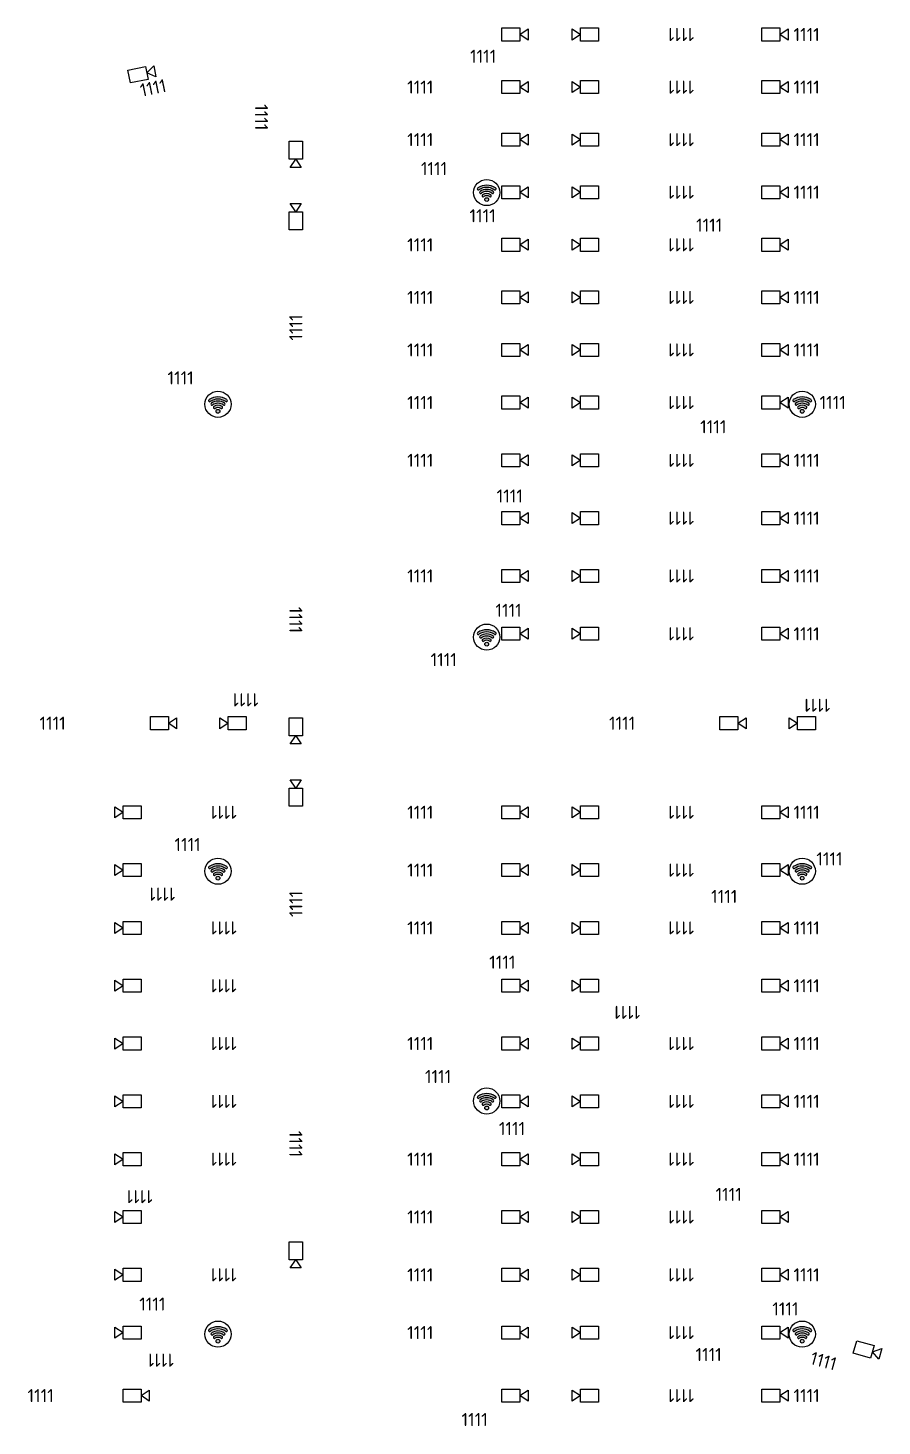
# Model space of a CAD drawing. Header units: millimetres. Extents: x -620 to 492225, y -805 to 106936.
# Drawn here: x 417552 to 450133, y 673 to 54032 of the extents above; entities that cross this region are included whole.
import ezdxf
from ezdxf.enums import TextEntityAlignment as Align

# ---------------------------------------------------------------- set-up
doc = ezdxf.new("R2010")
doc.units = ezdxf.units.MM
doc.set_wipeout_variables(frame=1)
for name, color, linetype in [('_WB_ATTR', 7, 'Continuous'), ('_WB_CAM_dome_2.8', 82, 'Continuous'), ('_WB_CAM_dome_4.0', 5, 'Continuous'), ('_WB_HIDDEN_ATTR', 7, 'Continuous'), ('_WB_WIFI_505', 5, 'Continuous')]:
    doc.layers.add(name, color=color, linetype=linetype)
doc.styles.add('WB_ISOCPEUR', font='isocpeur.ttf')

# ---------------------------------------------------------------- blocks, each defined once
blk = doc.blocks.new('camera')
at = {"layer": '_WB_ATTR', "style": 'WB_ISOCPEUR', "flags": 8}
blk.add_attdef('NAME', text='', height=250, dxfattribs=at).set_placement((619, 11), align=Align.MIDDLE_LEFT)
at = {"layer": '_WB_HIDDEN_ATTR', "style": 'WB_ISOCPEUR', "flags": 1}
for tag, p in [('MAC', (0, -671)), ('SERIAL_NUMBER', (0, -1002)), ('ICON', (0, -1333))]:
    blk.add_attdef(tag, text='', height=250, dxfattribs=at).set_placement(p, align=Align.MIDDLE_LEFT)
at = {"color": 255}
blk.add_wipeout([(0, 125), (343, 125), (343, 0), (500, 105), (500, -105), (343, 0), (343, -125), (0, -125)], dxfattribs=at)
blk.add_lwpolyline([(0, 125), (343, 125), (343, -125), (0, -125)], close=True)
blk.add_lwpolyline([(343, 0), (500, 105), (500, -105), (343, 0)])
at = {"layer": '_WB_HIDDEN_ATTR', "style": 'WB_ISOCPEUR', "flags": 1}
blk.add_attdef('IP', text='', height=250, dxfattribs=at).set_placement((0, -340), align=Align.MIDDLE_LEFT)
blk = doc.blocks.new('AP')
at = {"layer": '_WB_ATTR', "style": 'WB_ISOCPEUR', "flags": 8}
blk.add_attdef('NAME', text='', height=250, dxfattribs=at).set_placement((369, 11), align=Align.MIDDLE_LEFT)
at = {"layer": '_WB_HIDDEN_ATTR', "style": 'WB_ISOCPEUR', "flags": 1}
for tag, p in [('MAC', (-250, -753)), ('SERIAL_NUMBER', (-250, -1084)), ('ICON', (-250, -1416))]:
    blk.add_attdef(tag, text='', height=250, dxfattribs=at).set_placement(p, align=Align.MIDDLE_LEFT)
at = {"color": 255}
blk.add_wipeout([(0, 250), (-13, 250), (-22, 249), (-33, 248), (-48, 245), (-57, 243), (-71, 240), (-81, 237), (-94, 232), (-107, 226), (-121, 219), (-135, 210), (-148, 201), (-164, 188), (-172, 181), (-182, 171), (-191, 161), (-198, 152), (-205, 143), (-211, 134), (-218, 122), (-224, 111), (-230, 99), (-234, 88), (-238, 77), (-241, 65), (-244, 54), (-246, 44), (-248, 34), (-249, 18), (-250, 6), (-250, -10), (-249, -25), (-247, -41), (-244, -56), (-239, -73), (-236, -82), (-233, -92), (-226, -107), (-221, -117), (-214, -129), (-206, -142), (-197, -154), (-191, -161), (-186, -168), (-178, -176), (-172, -182), (-165, -188), (-157, -195), (-150, -200), (-143, -205), (-133, -212), (-125, -216), (-114, -223), (-104, -227), (-94, -232), (-84, -235), (-74, -239), (-63, -242), (-54, -244), (-41, -247), (-28, -248), (-14, -250), (0, -250), (16, -249), (34, -248), (51, -245), (62, -242), (78, -237), (91, -233), (108, -226), (120, -219), (130, -213), (140, -207), (151, -199), (161, -191), (173, -181), (173, -181), (187, -166), (198, -153), (198, -153), (207, -141), (211, -134), (217, -124), (223, -114), (223, -114), (228, -103), (232, -92), (238, -78), (241, -66), (244, -57), (246, -43), (248, -34), (249, -23), (250, -8), (250, 6), (249, 17), (248, 30), (247, 38), (247, 38), (246, 45), (244, 55), (242, 64), (239, 74), (236, 83), (232, 92), (226, 106), (220, 118), (212, 133), (204, 144), (199, 151), (191, 161), (186, 167), (176, 178), (165, 188), (154, 197), (146, 203), (138, 208), (127, 216), (110, 225), (96, 231), (87, 234), (81, 237), (66, 241), (59, 243), (48, 245), (38, 247), (32, 248), (21, 249), (12, 250)], dxfattribs=at)
h = blk.add_hatch(color=256)
h.dxf.hatch_style = 1
h.paths.add_polyline_path([(-171, 87, 1), (-147, 53, -0.313169), (147, 53, 1), (171, 87, 0.313169)])
h.paths.add_polyline_path([(101, -13, 1), (125, 22, 0.313169), (-125, 22, 1), (-101, -13, -0.313169)])
h.paths.add_polyline_path([(79, -44, 0.313169), (-79, -44, 1), (-55, -79, -0.313169), (55, -79, 1)])
h.paths.add_polyline_path([(36, -134, 1), (-36, -134, 1)])
for centre, radius in [((0, 0), 250), ((0, -134), 36)]:
    blk.add_circle(centre, radius)
for centre, radius, start, end in [((-159, 70), 21, 124.7778, 304.7778), ((0, -158), 299, 55.2222, 124.7778), ((0, -158), 257, 55.2222, 124.7778), ((-113, 4), 21, 124.7778, 304.7778), ((0, -158), 219, 55.2222, 124.7778), ((0, -158), 177, 55.2222, 124.7778), ((0, -158), 177, 55.2222, 124.7778), ((113, 4), 21, 235.2222, 55.2222), ((159, 70), 21, 235.2222, 55.2222), ((-67, -61), 21, 124.7778, 304.7778), ((0, -158), 139, 55.2222, 124.7778), ((0, -158), 97, 55.2222, 124.7778), ((67, -61), 21, 235.2222, 55.2222)]:
    blk.add_arc(centre, radius, start, end)
at = {"layer": '_WB_HIDDEN_ATTR', "style": 'WB_ISOCPEUR', "flags": 1}
blk.add_attdef('IP', text='', height=250, dxfattribs=at).set_placement((-250, -422), align=Align.MIDDLE_LEFT)

msp = doc.modelspace()

# ---------------------------------------------------------------- block references
at = {"layer": '_WB_CAM_dome_2.8', "color": 5}
ref = msp.add_blockref('camera', (421414, 52177), dxfattribs=dict(at, xscale=2, yscale=2, zscale=2, rotation=11.54942894544889))
ref.add_attrib('NAME', '1111', dxfattribs={"layer": '_WB_ATTR', "height": 500, "rotation": 11.5494, "style": 'WB_ISOCPEUR'}).set_placement((421835, 51644), align=Align.MIDDLE_LEFT)
ref = msp.add_blockref('camera', (427770, 49705), dxfattribs=dict(at, xscale=2, yscale=2, zscale=2, rotation=270))
ref.add_attrib('NAME', '1111', dxfattribs={"layer": '_WB_ATTR', "height": 500, "rotation": 270, "style": 'WB_ISOCPEUR'}).set_placement((426458, 51123), align=Align.MIDDLE_LEFT)
ref = msp.add_blockref('camera', (427770, 46331), dxfattribs=dict(at, xscale=2, yscale=2, zscale=2, rotation=90))
ref.add_attrib('NAME', '1111', dxfattribs={"layer": '_WB_ATTR', "height": 500, "rotation": 90, "style": 'WB_ISOCPEUR'}).set_placement((427770, 42098), align=Align.MIDDLE_LEFT)
ref = msp.add_blockref('camera', (427770, 27705), dxfattribs=dict(at, xscale=2, yscale=2, zscale=2, rotation=270))
ref.add_attrib('NAME', '1111', dxfattribs={"layer": '_WB_ATTR', "height": 500, "rotation": 270, "style": 'WB_ISOCPEUR'}).set_placement((427770, 31939), align=Align.MIDDLE_LEFT)
ref = msp.add_blockref('camera', (425871, 27498), dxfattribs=dict(at, xscale=2, yscale=2, zscale=2, rotation=179.999999999996))
ref.add_attrib('NAME', '1111', dxfattribs={"layer": '_WB_ATTR', "height": 500, "rotation": 180, "style": 'WB_ISOCPEUR'}).set_placement((426350, 28389), align=Align.MIDDLE_LEFT)
ref = msp.add_blockref('camera', (447597, 27498), dxfattribs=dict(at, xscale=2, yscale=2, zscale=2, rotation=179.999999999996))
ref.add_attrib('NAME', '1111', dxfattribs={"layer": '_WB_ATTR', "height": 500, "rotation": 180, "style": 'WB_ISOCPEUR'}).set_placement((448156, 28181), align=Align.MIDDLE_LEFT)
ref = msp.add_blockref('camera', (422223, 27498), dxfattribs=dict(at, xscale=2, yscale=2, zscale=2))
ref.add_attrib('NAME', '1111', dxfattribs={"layer": '_WB_ATTR', "height": 500, "rotation": 360, "style": 'WB_ISOCPEUR'}).set_placement((417990, 27498), align=Align.MIDDLE_LEFT)
ref = msp.add_blockref('camera', (443949, 27498), dxfattribs=dict(at, xscale=2, yscale=2, zscale=2))
ref.add_attrib('NAME', '1111', dxfattribs={"layer": '_WB_ATTR', "height": 500, "rotation": 360, "style": 'WB_ISOCPEUR'}).set_placement((439716, 27498), align=Align.MIDDLE_LEFT)
ref = msp.add_blockref('camera', (427770, 24331), dxfattribs=dict(at, xscale=2, yscale=2, zscale=2, rotation=90))
ref.add_attrib('NAME', '1111', dxfattribs={"layer": '_WB_ATTR', "height": 500, "rotation": 90, "style": 'WB_ISOCPEUR'}).set_placement((427770, 20098), align=Align.MIDDLE_LEFT)
ref = msp.add_blockref('camera', (427770, 7705), dxfattribs=dict(at, xscale=2, yscale=2, zscale=2, rotation=270))
ref.add_attrib('NAME', '1111', dxfattribs={"layer": '_WB_ATTR', "height": 500, "rotation": 270, "style": 'WB_ISOCPEUR'}).set_placement((427770, 11939), align=Align.MIDDLE_LEFT)
ref = msp.add_blockref('camera', (449103, 3689), dxfattribs=dict(at, xscale=2, yscale=2, zscale=2, rotation=344.6484386263664))
ref.add_attrib('NAME', '1111', dxfattribs={"layer": '_WB_ATTR', "height": 500, "rotation": 344.6484, "style": 'WB_ISOCPEUR'}).set_placement((447418, 3288), align=Align.MIDDLE_LEFT)
at = {"layer": '_WB_CAM_dome_4.0', "color": 5}
ref = msp.add_blockref('camera', (435630, 53782), dxfattribs=dict(at, xscale=2, yscale=2, zscale=2))
ref.add_attrib('NAME', '1111', dxfattribs={"layer": '_WB_ATTR', "height": 500, "style": 'WB_ISOCPEUR'}).set_placement((434415, 52950), align=Align.MIDDLE_LEFT)
ref = msp.add_blockref('camera', (439317, 53782), dxfattribs=dict(at, xscale=2, yscale=2, zscale=2, rotation=180))
ref.add_attrib('NAME', '1111', dxfattribs={"layer": '_WB_ATTR', "height": 500, "rotation": 180, "style": 'WB_ISOCPEUR'}).set_placement((442964, 53782), align=Align.MIDDLE_LEFT)
ref = msp.add_blockref('camera', (445553, 53782), dxfattribs=dict(at, xscale=2, yscale=2, zscale=2))
ref.add_attrib('NAME', '1111', dxfattribs={"layer": '_WB_ATTR', "height": 500, "style": 'WB_ISOCPEUR'}).set_placement((446756, 53782), align=Align.MIDDLE_LEFT)
ref = msp.add_blockref('camera', (435630, 51775), dxfattribs=dict(at, xscale=2, yscale=2, zscale=2))
ref.add_attrib('NAME', '1111', dxfattribs={"layer": '_WB_ATTR', "height": 500, "style": 'WB_ISOCPEUR'}).set_placement((432017, 51775), align=Align.MIDDLE_LEFT)
ref = msp.add_blockref('camera', (439317, 51775), dxfattribs=dict(at, xscale=2, yscale=2, zscale=2, rotation=180))
ref.add_attrib('NAME', '1111', dxfattribs={"layer": '_WB_ATTR', "height": 500, "rotation": 180, "style": 'WB_ISOCPEUR'}).set_placement((442964, 51775), align=Align.MIDDLE_LEFT)
ref = msp.add_blockref('camera', (445553, 51775), dxfattribs=dict(at, xscale=2, yscale=2, zscale=2))
ref.add_attrib('NAME', '1111', dxfattribs={"layer": '_WB_ATTR', "height": 500, "style": 'WB_ISOCPEUR'}).set_placement((446756, 51775), align=Align.MIDDLE_LEFT)
ref = msp.add_blockref('camera', (435630, 49769), dxfattribs=dict(at, xscale=2, yscale=2, zscale=2))
ref.add_attrib('NAME', '1111', dxfattribs={"layer": '_WB_ATTR', "height": 500, "style": 'WB_ISOCPEUR'}).set_placement((432017, 49769), align=Align.MIDDLE_LEFT)
ref = msp.add_blockref('camera', (439317, 49769), dxfattribs=dict(at, xscale=2, yscale=2, zscale=2, rotation=180))
ref.add_attrib('NAME', '1111', dxfattribs={"layer": '_WB_ATTR', "height": 500, "rotation": 180, "style": 'WB_ISOCPEUR'}).set_placement((442964, 49769), align=Align.MIDDLE_LEFT)
ref = msp.add_blockref('camera', (445553, 49769), dxfattribs=dict(at, xscale=2, yscale=2, zscale=2))
ref.add_attrib('NAME', '1111', dxfattribs={"layer": '_WB_ATTR', "height": 500, "style": 'WB_ISOCPEUR'}).set_placement((446756, 49769), align=Align.MIDDLE_LEFT)
ref = msp.add_blockref('camera', (435630, 47762), dxfattribs=dict(at, xscale=2, yscale=2, zscale=2))
ref.add_attrib('NAME', '1111', dxfattribs={"layer": '_WB_ATTR', "height": 500, "style": 'WB_ISOCPEUR'}).set_placement((434396, 46864), align=Align.MIDDLE_LEFT)
ref = msp.add_blockref('camera', (439317, 47762), dxfattribs=dict(at, xscale=2, yscale=2, zscale=2, rotation=180))
ref.add_attrib('NAME', '1111', dxfattribs={"layer": '_WB_ATTR', "height": 500, "rotation": 180, "style": 'WB_ISOCPEUR'}).set_placement((442964, 47762), align=Align.MIDDLE_LEFT)
ref = msp.add_blockref('camera', (445553, 47762), dxfattribs=dict(at, xscale=2, yscale=2, zscale=2))
ref.add_attrib('NAME', '1111', dxfattribs={"layer": '_WB_ATTR', "height": 500, "style": 'WB_ISOCPEUR'}).set_placement((446756, 47762), align=Align.MIDDLE_LEFT)
ref = msp.add_blockref('camera', (435630, 45756), dxfattribs=dict(at, xscale=2, yscale=2, zscale=2))
ref.add_attrib('NAME', '1111', dxfattribs={"layer": '_WB_ATTR', "height": 500, "style": 'WB_ISOCPEUR'}).set_placement((432017, 45756), align=Align.MIDDLE_LEFT)
ref = msp.add_blockref('camera', (439317, 45756), dxfattribs=dict(at, xscale=2, yscale=2, zscale=2, rotation=180))
ref.add_attrib('NAME', '1111', dxfattribs={"layer": '_WB_ATTR', "height": 500, "rotation": 180, "style": 'WB_ISOCPEUR'}).set_placement((442964, 45756), align=Align.MIDDLE_LEFT)
ref = msp.add_blockref('camera', (435630, 43749), dxfattribs=dict(at, xscale=2, yscale=2, zscale=2))
ref.add_attrib('NAME', '1111', dxfattribs={"layer": '_WB_ATTR', "height": 500, "style": 'WB_ISOCPEUR'}).set_placement((432017, 43749), align=Align.MIDDLE_LEFT)
ref = msp.add_blockref('camera', (439317, 43749), dxfattribs=dict(at, xscale=2, yscale=2, zscale=2, rotation=180))
ref.add_attrib('NAME', '1111', dxfattribs={"layer": '_WB_ATTR', "height": 500, "rotation": 180, "style": 'WB_ISOCPEUR'}).set_placement((442964, 43749), align=Align.MIDDLE_LEFT)
ref = msp.add_blockref('camera', (445553, 43749), dxfattribs=dict(at, xscale=2, yscale=2, zscale=2))
ref.add_attrib('NAME', '1111', dxfattribs={"layer": '_WB_ATTR', "height": 500, "style": 'WB_ISOCPEUR'}).set_placement((446756, 43749), align=Align.MIDDLE_LEFT)
ref = msp.add_blockref('camera', (435630, 41743), dxfattribs=dict(at, xscale=2, yscale=2, zscale=2))
ref.add_attrib('NAME', '1111', dxfattribs={"layer": '_WB_ATTR', "height": 500, "style": 'WB_ISOCPEUR'}).set_placement((432017, 41743), align=Align.MIDDLE_LEFT)
ref = msp.add_blockref('camera', (439317, 41743), dxfattribs=dict(at, xscale=2, yscale=2, zscale=2, rotation=180))
ref.add_attrib('NAME', '1111', dxfattribs={"layer": '_WB_ATTR', "height": 500, "rotation": 180, "style": 'WB_ISOCPEUR'}).set_placement((442964, 41743), align=Align.MIDDLE_LEFT)
ref = msp.add_blockref('camera', (445553, 41743), dxfattribs=dict(at, xscale=2, yscale=2, zscale=2))
ref.add_attrib('NAME', '1111', dxfattribs={"layer": '_WB_ATTR', "height": 500, "style": 'WB_ISOCPEUR'}).set_placement((446756, 41743), align=Align.MIDDLE_LEFT)
ref = msp.add_blockref('camera', (435630, 39736), dxfattribs=dict(at, xscale=2, yscale=2, zscale=2))
ref.add_attrib('NAME', '1111', dxfattribs={"layer": '_WB_ATTR', "height": 500, "style": 'WB_ISOCPEUR'}).set_placement((432017, 39736), align=Align.MIDDLE_LEFT)
ref = msp.add_blockref('camera', (439317, 39736), dxfattribs=dict(at, xscale=2, yscale=2, zscale=2, rotation=180))
ref.add_attrib('NAME', '1111', dxfattribs={"layer": '_WB_ATTR', "height": 500, "rotation": 180, "style": 'WB_ISOCPEUR'}).set_placement((442964, 39736), align=Align.MIDDLE_LEFT)
ref = msp.add_blockref('camera', (445553, 39736), dxfattribs=dict(at, xscale=2, yscale=2, zscale=2))
ref.add_attrib('NAME', '1111', dxfattribs={"layer": '_WB_ATTR', "height": 500, "style": 'WB_ISOCPEUR'}).set_placement((443196, 38812), align=Align.MIDDLE_LEFT)
ref = msp.add_blockref('camera', (435630, 37530), dxfattribs=dict(at, xscale=2, yscale=2, zscale=2))
ref.add_attrib('NAME', '1111', dxfattribs={"layer": '_WB_ATTR', "height": 500, "style": 'WB_ISOCPEUR'}).set_placement((432017, 37530), align=Align.MIDDLE_LEFT)
ref = msp.add_blockref('camera', (439317, 37530), dxfattribs=dict(at, xscale=2, yscale=2, zscale=2, rotation=180))
ref.add_attrib('NAME', '1111', dxfattribs={"layer": '_WB_ATTR', "height": 500, "rotation": 180, "style": 'WB_ISOCPEUR'}).set_placement((442964, 37530), align=Align.MIDDLE_LEFT)
ref = msp.add_blockref('camera', (445553, 37530), dxfattribs=dict(at, xscale=2, yscale=2, zscale=2))
ref.add_attrib('NAME', '1111', dxfattribs={"layer": '_WB_ATTR', "height": 500, "style": 'WB_ISOCPEUR'}).set_placement((446756, 37530), align=Align.MIDDLE_LEFT)
ref = msp.add_blockref('camera', (435630, 35323), dxfattribs=dict(at, xscale=2, yscale=2, zscale=2))
ref.add_attrib('NAME', '1111', dxfattribs={"layer": '_WB_ATTR', "height": 500, "style": 'WB_ISOCPEUR'}).set_placement((435431, 36168), align=Align.MIDDLE_LEFT)
ref = msp.add_blockref('camera', (439317, 35323), dxfattribs=dict(at, xscale=2, yscale=2, zscale=2, rotation=180))
ref.add_attrib('NAME', '1111', dxfattribs={"layer": '_WB_ATTR', "height": 500, "rotation": 180, "style": 'WB_ISOCPEUR'}).set_placement((442964, 35323), align=Align.MIDDLE_LEFT)
ref = msp.add_blockref('camera', (445553, 35323), dxfattribs=dict(at, xscale=2, yscale=2, zscale=2))
ref.add_attrib('NAME', '1111', dxfattribs={"layer": '_WB_ATTR', "height": 500, "style": 'WB_ISOCPEUR'}).set_placement((446756, 35323), align=Align.MIDDLE_LEFT)
ref = msp.add_blockref('camera', (435630, 33117), dxfattribs=dict(at, xscale=2, yscale=2, zscale=2))
ref.add_attrib('NAME', '1111', dxfattribs={"layer": '_WB_ATTR', "height": 500, "style": 'WB_ISOCPEUR'}).set_placement((432017, 33117), align=Align.MIDDLE_LEFT)
ref = msp.add_blockref('camera', (439317, 33117), dxfattribs=dict(at, xscale=2, yscale=2, zscale=2, rotation=180))
ref.add_attrib('NAME', '1111', dxfattribs={"layer": '_WB_ATTR', "height": 500, "rotation": 180, "style": 'WB_ISOCPEUR'}).set_placement((442964, 33117), align=Align.MIDDLE_LEFT)
ref = msp.add_blockref('camera', (445553, 33117), dxfattribs=dict(at, xscale=2, yscale=2, zscale=2))
ref.add_attrib('NAME', '1111', dxfattribs={"layer": '_WB_ATTR', "height": 500, "style": 'WB_ISOCPEUR'}).set_placement((446756, 33117), align=Align.MIDDLE_LEFT)
ref = msp.add_blockref('camera', (435630, 30910), dxfattribs=dict(at, xscale=2, yscale=2, zscale=2))
ref.add_attrib('NAME', '1111', dxfattribs={"layer": '_WB_ATTR', "height": 500, "style": 'WB_ISOCPEUR'}).set_placement((435385, 31805), align=Align.MIDDLE_LEFT)
ref = msp.add_blockref('camera', (439317, 30910), dxfattribs=dict(at, xscale=2, yscale=2, zscale=2, rotation=180))
ref.add_attrib('NAME', '1111', dxfattribs={"layer": '_WB_ATTR', "height": 500, "rotation": 180, "style": 'WB_ISOCPEUR'}).set_placement((442964, 30910), align=Align.MIDDLE_LEFT)
ref = msp.add_blockref('camera', (445553, 30910), dxfattribs=dict(at, xscale=2, yscale=2, zscale=2))
ref.add_attrib('NAME', '1111', dxfattribs={"layer": '_WB_ATTR', "height": 500, "style": 'WB_ISOCPEUR'}).set_placement((446756, 30910), align=Align.MIDDLE_LEFT)
ref = msp.add_blockref('camera', (421868, 24097), dxfattribs=dict(at, xscale=2, yscale=2, zscale=2, rotation=180))
ref.add_attrib('NAME', '1111', dxfattribs={"layer": '_WB_ATTR', "height": 500, "rotation": 180, "style": 'WB_ISOCPEUR'}).set_placement((425515, 24097), align=Align.MIDDLE_LEFT)
ref = msp.add_blockref('camera', (435630, 24097), dxfattribs=dict(at, xscale=2, yscale=2, zscale=2))
ref.add_attrib('NAME', '1111', dxfattribs={"layer": '_WB_ATTR', "height": 500, "style": 'WB_ISOCPEUR'}).set_placement((432017, 24097), align=Align.MIDDLE_LEFT)
ref = msp.add_blockref('camera', (439317, 24097), dxfattribs=dict(at, xscale=2, yscale=2, zscale=2, rotation=180))
ref.add_attrib('NAME', '1111', dxfattribs={"layer": '_WB_ATTR', "height": 500, "rotation": 180, "style": 'WB_ISOCPEUR'}).set_placement((442964, 24097), align=Align.MIDDLE_LEFT)
ref = msp.add_blockref('camera', (445553, 24097), dxfattribs=dict(at, xscale=2, yscale=2, zscale=2))
ref.add_attrib('NAME', '1111', dxfattribs={"layer": '_WB_ATTR', "height": 500, "style": 'WB_ISOCPEUR'}).set_placement((446756, 24097), align=Align.MIDDLE_LEFT)
ref = msp.add_blockref('camera', (421868, 21891), dxfattribs=dict(at, xscale=2, yscale=2, zscale=2, rotation=180))
ref.add_attrib('NAME', '1111', dxfattribs={"layer": '_WB_ATTR', "height": 500, "rotation": 180, "style": 'WB_ISOCPEUR'}).set_placement((423170, 20973), align=Align.MIDDLE_LEFT)
ref = msp.add_blockref('camera', (435630, 21891), dxfattribs=dict(at, xscale=2, yscale=2, zscale=2))
ref.add_attrib('NAME', '1111', dxfattribs={"layer": '_WB_ATTR', "height": 500, "style": 'WB_ISOCPEUR'}).set_placement((432017, 21891), align=Align.MIDDLE_LEFT)
ref = msp.add_blockref('camera', (439317, 21891), dxfattribs=dict(at, xscale=2, yscale=2, zscale=2, rotation=180))
ref.add_attrib('NAME', '1111', dxfattribs={"layer": '_WB_ATTR', "height": 500, "rotation": 180, "style": 'WB_ISOCPEUR'}).set_placement((442964, 21891), align=Align.MIDDLE_LEFT)
ref = msp.add_blockref('camera', (445553, 21891), dxfattribs=dict(at, xscale=2, yscale=2, zscale=2))
ref.add_attrib('NAME', '1111', dxfattribs={"layer": '_WB_ATTR', "height": 500, "style": 'WB_ISOCPEUR'}).set_placement((443614, 20886), align=Align.MIDDLE_LEFT)
ref = msp.add_blockref('camera', (421868, 19684), dxfattribs=dict(at, xscale=2, yscale=2, zscale=2, rotation=180))
ref.add_attrib('NAME', '1111', dxfattribs={"layer": '_WB_ATTR', "height": 500, "rotation": 180, "style": 'WB_ISOCPEUR'}).set_placement((425515, 19684), align=Align.MIDDLE_LEFT)
ref = msp.add_blockref('camera', (435630, 19684), dxfattribs=dict(at, xscale=2, yscale=2, zscale=2))
ref.add_attrib('NAME', '1111', dxfattribs={"layer": '_WB_ATTR', "height": 500, "style": 'WB_ISOCPEUR'}).set_placement((432017, 19684), align=Align.MIDDLE_LEFT)
ref = msp.add_blockref('camera', (439317, 19684), dxfattribs=dict(at, xscale=2, yscale=2, zscale=2, rotation=180))
ref.add_attrib('NAME', '1111', dxfattribs={"layer": '_WB_ATTR', "height": 500, "rotation": 180, "style": 'WB_ISOCPEUR'}).set_placement((442964, 19684), align=Align.MIDDLE_LEFT)
ref = msp.add_blockref('camera', (445553, 19684), dxfattribs=dict(at, xscale=2, yscale=2, zscale=2))
ref.add_attrib('NAME', '1111', dxfattribs={"layer": '_WB_ATTR', "height": 500, "style": 'WB_ISOCPEUR'}).set_placement((446756, 19684), align=Align.MIDDLE_LEFT)
ref = msp.add_blockref('camera', (435630, 17478), dxfattribs=dict(at, xscale=2, yscale=2, zscale=2))
ref.add_attrib('NAME', '1111', dxfattribs={"layer": '_WB_ATTR', "height": 500, "style": 'WB_ISOCPEUR'}).set_placement((435146, 18375), align=Align.MIDDLE_LEFT)
ref = msp.add_blockref('camera', (421868, 17478), dxfattribs=dict(at, xscale=2, yscale=2, zscale=2, rotation=180))
ref.add_attrib('NAME', '1111', dxfattribs={"layer": '_WB_ATTR', "height": 500, "rotation": 180, "style": 'WB_ISOCPEUR'}).set_placement((425515, 17478), align=Align.MIDDLE_LEFT)
ref = msp.add_blockref('camera', (439317, 17478), dxfattribs=dict(at, xscale=2, yscale=2, zscale=2, rotation=180))
ref.add_attrib('NAME', '1111', dxfattribs={"layer": '_WB_ATTR', "height": 500, "rotation": 180, "style": 'WB_ISOCPEUR'}).set_placement((440908, 16462), align=Align.MIDDLE_LEFT)
ref = msp.add_blockref('camera', (445553, 17478), dxfattribs=dict(at, xscale=2, yscale=2, zscale=2))
ref.add_attrib('NAME', '1111', dxfattribs={"layer": '_WB_ATTR', "height": 500, "style": 'WB_ISOCPEUR'}).set_placement((446756, 17478), align=Align.MIDDLE_LEFT)
ref = msp.add_blockref('camera', (421868, 15271), dxfattribs=dict(at, xscale=2, yscale=2, zscale=2, rotation=180))
ref.add_attrib('NAME', '1111', dxfattribs={"layer": '_WB_ATTR', "height": 500, "rotation": 180, "style": 'WB_ISOCPEUR'}).set_placement((425515, 15271), align=Align.MIDDLE_LEFT)
ref = msp.add_blockref('camera', (435630, 15271), dxfattribs=dict(at, xscale=2, yscale=2, zscale=2))
ref.add_attrib('NAME', '1111', dxfattribs={"layer": '_WB_ATTR', "height": 500, "style": 'WB_ISOCPEUR'}).set_placement((432017, 15271), align=Align.MIDDLE_LEFT)
ref = msp.add_blockref('camera', (439317, 15271), dxfattribs=dict(at, xscale=2, yscale=2, zscale=2, rotation=180))
ref.add_attrib('NAME', '1111', dxfattribs={"layer": '_WB_ATTR', "height": 500, "rotation": 180, "style": 'WB_ISOCPEUR'}).set_placement((442964, 15271), align=Align.MIDDLE_LEFT)
ref = msp.add_blockref('camera', (445553, 15271), dxfattribs=dict(at, xscale=2, yscale=2, zscale=2))
ref.add_attrib('NAME', '1111', dxfattribs={"layer": '_WB_ATTR', "height": 500, "style": 'WB_ISOCPEUR'}).set_placement((446756, 15271), align=Align.MIDDLE_LEFT)
ref = msp.add_blockref('camera', (421868, 13065), dxfattribs=dict(at, xscale=2, yscale=2, zscale=2, rotation=180))
ref.add_attrib('NAME', '1111', dxfattribs={"layer": '_WB_ATTR', "height": 500, "rotation": 180, "style": 'WB_ISOCPEUR'}).set_placement((425515, 13065), align=Align.MIDDLE_LEFT)
ref = msp.add_blockref('camera', (435630, 13065), dxfattribs=dict(at, xscale=2, yscale=2, zscale=2))
ref.add_attrib('NAME', '1111', dxfattribs={"layer": '_WB_ATTR', "height": 500, "style": 'WB_ISOCPEUR'}).set_placement((435516, 12028), align=Align.MIDDLE_LEFT)
ref = msp.add_blockref('camera', (439317, 13065), dxfattribs=dict(at, xscale=2, yscale=2, zscale=2, rotation=180))
ref.add_attrib('NAME', '1111', dxfattribs={"layer": '_WB_ATTR', "height": 500, "rotation": 180, "style": 'WB_ISOCPEUR'}).set_placement((442964, 13065), align=Align.MIDDLE_LEFT)
ref = msp.add_blockref('camera', (445553, 13065), dxfattribs=dict(at, xscale=2, yscale=2, zscale=2))
ref.add_attrib('NAME', '1111', dxfattribs={"layer": '_WB_ATTR', "height": 500, "style": 'WB_ISOCPEUR'}).set_placement((446756, 13065), align=Align.MIDDLE_LEFT)
ref = msp.add_blockref('camera', (421868, 10858), dxfattribs=dict(at, xscale=2, yscale=2, zscale=2, rotation=180))
ref.add_attrib('NAME', '1111', dxfattribs={"layer": '_WB_ATTR', "height": 500, "rotation": 180, "style": 'WB_ISOCPEUR'}).set_placement((425515, 10858), align=Align.MIDDLE_LEFT)
ref = msp.add_blockref('camera', (435630, 10858), dxfattribs=dict(at, xscale=2, yscale=2, zscale=2))
ref.add_attrib('NAME', '1111', dxfattribs={"layer": '_WB_ATTR', "height": 500, "style": 'WB_ISOCPEUR'}).set_placement((432017, 10858), align=Align.MIDDLE_LEFT)
ref = msp.add_blockref('camera', (439317, 10858), dxfattribs=dict(at, xscale=2, yscale=2, zscale=2, rotation=180))
ref.add_attrib('NAME', '1111', dxfattribs={"layer": '_WB_ATTR', "height": 500, "rotation": 180, "style": 'WB_ISOCPEUR'}).set_placement((442964, 10858), align=Align.MIDDLE_LEFT)
ref = msp.add_blockref('camera', (445553, 10858), dxfattribs=dict(at, xscale=2, yscale=2, zscale=2))
ref.add_attrib('NAME', '1111', dxfattribs={"layer": '_WB_ATTR', "height": 500, "style": 'WB_ISOCPEUR'}).set_placement((446756, 10858), align=Align.MIDDLE_LEFT)
ref = msp.add_blockref('camera', (421868, 8652), dxfattribs=dict(at, xscale=2, yscale=2, zscale=2, rotation=180))
ref.add_attrib('NAME', '1111', dxfattribs={"layer": '_WB_ATTR', "height": 500, "rotation": 180, "style": 'WB_ISOCPEUR'}).set_placement((422308, 9428), align=Align.MIDDLE_LEFT)
ref = msp.add_blockref('camera', (445553, 8652), dxfattribs=dict(at, xscale=2, yscale=2, zscale=2))
ref.add_attrib('NAME', '1111', dxfattribs={"layer": '_WB_ATTR', "height": 500, "style": 'WB_ISOCPEUR'}).set_placement((443782, 9514), align=Align.MIDDLE_LEFT)
ref = msp.add_blockref('camera', (435630, 8652), dxfattribs=dict(at, xscale=2, yscale=2, zscale=2))
ref.add_attrib('NAME', '1111', dxfattribs={"layer": '_WB_ATTR', "height": 500, "style": 'WB_ISOCPEUR'}).set_placement((432017, 8652), align=Align.MIDDLE_LEFT)
ref = msp.add_blockref('camera', (439317, 8652), dxfattribs=dict(at, xscale=2, yscale=2, zscale=2, rotation=180))
ref.add_attrib('NAME', '1111', dxfattribs={"layer": '_WB_ATTR', "height": 500, "rotation": 180, "style": 'WB_ISOCPEUR'}).set_placement((442964, 8652), align=Align.MIDDLE_LEFT)
ref = msp.add_blockref('camera', (421868, 6445), dxfattribs=dict(at, xscale=2, yscale=2, zscale=2, rotation=180))
ref.add_attrib('NAME', '1111', dxfattribs={"layer": '_WB_ATTR', "height": 500, "rotation": 180, "style": 'WB_ISOCPEUR'}).set_placement((425515, 6445), align=Align.MIDDLE_LEFT)
ref = msp.add_blockref('camera', (435630, 6445), dxfattribs=dict(at, xscale=2, yscale=2, zscale=2))
ref.add_attrib('NAME', '1111', dxfattribs={"layer": '_WB_ATTR', "height": 500, "style": 'WB_ISOCPEUR'}).set_placement((432017, 6445), align=Align.MIDDLE_LEFT)
ref = msp.add_blockref('camera', (439317, 6445), dxfattribs=dict(at, xscale=2, yscale=2, zscale=2, rotation=180))
ref.add_attrib('NAME', '1111', dxfattribs={"layer": '_WB_ATTR', "height": 500, "rotation": 180, "style": 'WB_ISOCPEUR'}).set_placement((442964, 6445), align=Align.MIDDLE_LEFT)
ref = msp.add_blockref('camera', (445553, 6445), dxfattribs=dict(at, xscale=2, yscale=2, zscale=2))
ref.add_attrib('NAME', '1111', dxfattribs={"layer": '_WB_ATTR', "height": 500, "style": 'WB_ISOCPEUR'}).set_placement((446756, 6445), align=Align.MIDDLE_LEFT)
ref = msp.add_blockref('camera', (421868, 4239), dxfattribs=dict(at, xscale=2, yscale=2, zscale=2, rotation=180))
ref.add_attrib('NAME', '1111', dxfattribs={"layer": '_WB_ATTR', "height": 500, "rotation": 180, "style": 'WB_ISOCPEUR'}).set_placement((423118, 3187), align=Align.MIDDLE_LEFT)
ref = msp.add_blockref('camera', (435630, 4239), dxfattribs=dict(at, xscale=2, yscale=2, zscale=2))
ref.add_attrib('NAME', '1111', dxfattribs={"layer": '_WB_ATTR', "height": 500, "style": 'WB_ISOCPEUR'}).set_placement((432017, 4239), align=Align.MIDDLE_LEFT)
ref = msp.add_blockref('camera', (439317, 4239), dxfattribs=dict(at, xscale=2, yscale=2, zscale=2, rotation=180))
ref.add_attrib('NAME', '1111', dxfattribs={"layer": '_WB_ATTR', "height": 500, "rotation": 180, "style": 'WB_ISOCPEUR'}).set_placement((442964, 4239), align=Align.MIDDLE_LEFT)
ref = msp.add_blockref('camera', (421181, 1833, 0), dxfattribs=dict(at, xscale=2, yscale=2, zscale=2))
ref.add_attrib('NAME', '1111', dxfattribs={"layer": '_WB_ATTR', "height": 500, "style": 'WB_ISOCPEUR'}).set_placement((417534, 1833, 0), align=Align.MIDDLE_LEFT)
ref = msp.add_blockref('camera', (435630, 1834), dxfattribs=dict(at, xscale=2, yscale=2, zscale=2))
ref.add_attrib('NAME', '1111', dxfattribs={"layer": '_WB_ATTR', "height": 500, "style": 'WB_ISOCPEUR'}).set_placement((434091, 921), align=Align.MIDDLE_LEFT)
ref = msp.add_blockref('camera', (439317, 1834), dxfattribs=dict(at, xscale=2, yscale=2, zscale=2, rotation=180))
ref.add_attrib('NAME', '1111', dxfattribs={"layer": '_WB_ATTR', "height": 500, "rotation": 180, "style": 'WB_ISOCPEUR'}).set_placement((442964, 1834), align=Align.MIDDLE_LEFT)
ref = msp.add_blockref('camera', (445553, 1834), dxfattribs=dict(at, xscale=2, yscale=2, zscale=2))
ref.add_attrib('NAME', '1111', dxfattribs={"layer": '_WB_ATTR', "height": 500, "style": 'WB_ISOCPEUR'}).set_placement((446756, 1834), align=Align.MIDDLE_LEFT)
at = {"layer": '_WB_WIFI_505'}
ref = msp.add_blockref('AP', (424801, 39670), dxfattribs=dict(at, xscale=2, yscale=2, zscale=2))
ref.add_attrib('NAME', '1111', dxfattribs={"layer": '_WB_ATTR', "height": 500, "style": 'WB_ISOCPEUR'}).set_placement((422874, 40677), align=Align.MIDDLE_LEFT)

# ---------------------------------------------------------------- next in the draw order: block references
at = {"layer": '_WB_CAM_dome_4.0', "color": 5}
ref = msp.add_blockref('camera', (445553, 45756), dxfattribs=dict(at, xscale=2, yscale=2, zscale=2))
ref.add_attrib('NAME', '1111', dxfattribs={"layer": '_WB_ATTR', "height": 500, "style": 'WB_ISOCPEUR'}).set_placement((443038, 46506), align=Align.MIDDLE_LEFT)
ref = msp.add_blockref('camera', (445553, 4239), dxfattribs=dict(at, xscale=2, yscale=2, zscale=2))
ref.add_attrib('NAME', '1111', dxfattribs={"layer": '_WB_ATTR', "height": 500, "style": 'WB_ISOCPEUR'}).set_placement((443017, 3401), align=Align.MIDDLE_LEFT)
at = {"layer": '_WB_WIFI_505'}
ref = msp.add_blockref('AP', (435051, 47750), dxfattribs=dict(at, xscale=2, yscale=2, zscale=2))
ref.add_attrib('NAME', '1111', dxfattribs={"layer": '_WB_ATTR', "height": 500, "style": 'WB_ISOCPEUR'}).set_placement((432540, 48664), align=Align.MIDDLE_LEFT)
ref = msp.add_blockref('AP', (447090, 39670), dxfattribs=dict(at, xscale=2, yscale=2, zscale=2))
ref.add_attrib('NAME', '1111', dxfattribs={"layer": '_WB_ATTR', "height": 500, "style": 'WB_ISOCPEUR'}).set_placement((447751, 39740), align=Align.MIDDLE_LEFT)
ref = msp.add_blockref('AP', (435051, 30783), dxfattribs=dict(at, xscale=2, yscale=2, zscale=2))
ref.add_attrib('NAME', '1111', dxfattribs={"layer": '_WB_ATTR', "height": 500, "style": 'WB_ISOCPEUR'}).set_placement((432912, 29922), align=Align.MIDDLE_LEFT)
ref = msp.add_blockref('AP', (424801, 21849), dxfattribs=dict(at, xscale=2, yscale=2, zscale=2))
ref.add_attrib('NAME', '1111', dxfattribs={"layer": '_WB_ATTR', "height": 500, "style": 'WB_ISOCPEUR'}).set_placement((423140, 22866), align=Align.MIDDLE_LEFT)
ref = msp.add_blockref('AP', (447090, 21849), dxfattribs=dict(at, xscale=2, yscale=2, zscale=2))
ref.add_attrib('NAME', '1111', dxfattribs={"layer": '_WB_ATTR', "height": 500, "style": 'WB_ISOCPEUR'}).set_placement((447628, 22320), align=Align.MIDDLE_LEFT)
ref = msp.add_blockref('AP', (435051, 13079), dxfattribs=dict(at, xscale=2, yscale=2, zscale=2))
ref.add_attrib('NAME', '1111', dxfattribs={"layer": '_WB_ATTR', "height": 500, "style": 'WB_ISOCPEUR'}).set_placement((432695, 14011), align=Align.MIDDLE_LEFT)
ref = msp.add_blockref('AP', (424801, 4180), dxfattribs=dict(at, xscale=2, yscale=2, zscale=2))
ref.add_attrib('NAME', '1111', dxfattribs={"layer": '_WB_ATTR', "height": 500, "style": 'WB_ISOCPEUR'}).set_placement((421795, 5328), align=Align.MIDDLE_LEFT)

# ---------------------------------------------------------------- next in the draw order: block references
ref = msp.add_blockref('AP', (447090, 4180), dxfattribs=dict(at, xscale=2, yscale=2, zscale=2))
ref.add_attrib('NAME', '1111', dxfattribs={"layer": '_WB_ATTR', "height": 500, "style": 'WB_ISOCPEUR'}).set_placement((445946, 5145), align=Align.MIDDLE_LEFT)

doc.saveas('drawing.dxf')
